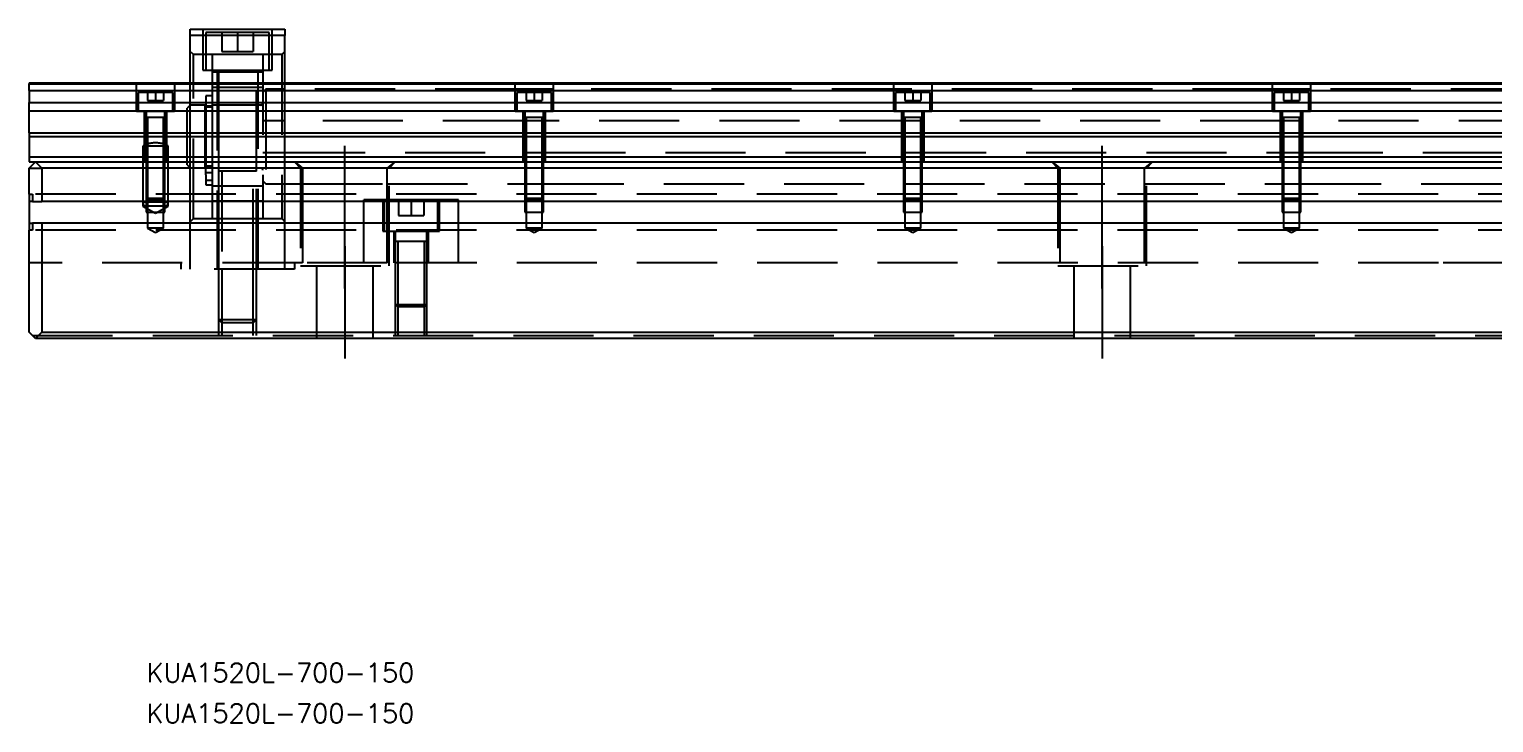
# Model space of a CAD drawing. Extents: x -13 to 914, y -394 to 111.
# Drawn here: x 0 to 232, y -394.4 to -284.5 of the extents above; entities that cross this region are included whole.
import ezdxf

# ---------------------------------------------------------------- set-up
doc = ezdxf.new("R2010")
doc.units = 0
doc.linetypes.add('CENTER', pattern=[50.8, 31.75, -6.35, 6.35, -6.35])
doc.linetypes.add('DASHED', pattern=[19.05, 12.7, -6.35])
doc.layers.get('0').update_dxf_attribs({"linetype": 'CONTINUOUS'})
doc.layers.add('CENTER', color=1, linetype='CENTER')
doc.styles.get("Standard").update_dxf_attribs({"font": 'txt.shx', "height": 3, "bigfont": 'bigfont.shx'})

# ---------------------------------------------------------------- blocks, each defined once
blk = doc.blocks.new('*U2')
at = {"color": 7, "linetype": 'CONTINUOUS'}
blk.add_text('KUA1520L-700-150', height=3, dxfattribs=at).set_placement((18.59, -394.38))
blk = doc.blocks.new('*U3')
at = {"color": 7, "linetype": 'CONTINUOUS'}
blk.add_text('KUA1520L-700-150', height=3, dxfattribs=at).set_placement((18.59, -387.95))

msp = doc.modelspace()

# ---------------------------------------------------------------- linework, layer by layer
at = {"color": 7, "linetype": 'CONTINUOUS'}
for p, q in [((25.5, -285.51), (25.5, -284.51)), ((25.5, -284.51), (40.5, -284.51)), ((40.5, -284.51), (40.5, -285.51)), ((25.5, -293.01), (25.5, -285.51)), ((40.5, -285.51), (25.5, -285.51)), ((40.5, -293.01), (40.5, -285.51)), ((0, -293.01), (0, -293.14)), ((0, -293.01), (281.5, -293.01)), ((0, -293.14), (281.5, -293.14)), ((0, -294.22), (0, -293.14)), ((0, -294.22), (281.5, -294.22)), ((0, -294.22), (0, -296.09)), ((0, -297.44), (0, -296.09)), ((0, -296.09), (281.5, -296.09)), ((0, -300.92), (0, -297.44)), ((0, -297.44), (281.5, -297.44)), ((0, -300.92), (281.5, -300.92)), ((0, -300.92), (0, -301.51)), ((0, -301.51), (0, -304.71)), ((0, -301.51), (281.5, -301.51)), ((0, -304.71), (700, -304.71)), ((0, -304.71), (0, -305.51)), ((0, -306.51), (1, -305.51)), ((0, -305.51), (1, -305.51)), ((1, -305.51), (699, -305.51)), ((1, -305.51), (2, -306.51)), ((0, -310.66), (0, -306.51)), ((2, -306.51), (2, -311.81)), ((698, -306.51), (2, -306.51)), ((0, -310.66), (0, -311.81)), ((0, -310.66), (0.5, -310.66)), ((0.5, -310.66), (0.5, -311.81)), ((0, -311.81), (0, -315.21)), ((0.5, -311.81), (0, -311.81)), ((0.5, -311.81), (2, -311.81)), ((698, -311.81), (2, -311.81)), ((0, -315.21), (0, -316.36)), ((0, -315.21), (0.5, -315.21)), ((2, -315.21), (0.5, -315.21)), ((0.5, -315.21), (0.5, -316.36)), ((698, -315.21), (2, -315.21)), ((2, -315.21), (2, -332.51)), ((0.5, -316.36), (0, -316.36)), ((0, -332.51), (0, -316.36)), ((1, -333.51), (0, -332.51)), ((2, -332.51), (1, -333.51)), ((699, -333.51), (1, -333.51)), ((2, -332.51), (698, -332.51))]:
    msp.add_line(p, q, dxfattribs=at)
at = {"color": 3, "linetype": 'DASHED'}
for p, q in [((27.5, -284.51), (27.5, -291.01)), ((28, -285.01), (28, -291.01)), ((38, -285.01), (28, -285.01)), ((30.5, -285.01), (30.5, -288.01)), ((33, -285.01), (33, -288.01)), ((35.5, -285.01), (35.5, -288.01)), ((38, -291.01), (38, -285.01)), ((38.5, -291.01), (38.5, -284.51)), ((26, -288.51), (25.5, -288.01)), ((29, -288.51), (26, -288.51)), ((26, -314.51), (26, -288.51)), ((37, -288.51), (29, -288.51)), ((29, -288.51), (29, -291.01)), ((30.5, -288.01), (33, -288.01)), ((33, -288.01), (35.5, -288.01)), ((37, -288.51), (37, -314.51)), ((40, -288.51), (37, -288.51)), ((40.5, -288.01), (40, -288.51)), ((40, -288.51), (40, -314.51)), ((27.5, -291.01), (38.5, -291.01)), ((29, -291.01), (29, -293.01)), ((37, -291.31), (29, -291.31)), ((29.75, -291.01), (29.75, -322.51)), ((30, -291.01), (30, -293.01)), ((36, -307.01), (36, -291.01)), ((36.25, -322.51), (36.25, -291.01)), ((17, -297.51), (17, -293.01)), ((17.25, -294.51), (17.25, -297.51)), ((22.75, -294.51), (17.25, -294.51)), ((18.75, -294.51), (18.75, -295.81)), ((20, -294.51), (20, -295.81)), ((21.25, -294.51), (21.25, -295.81)), ((22.75, -297.51), (22.75, -294.51)), ((23, -293.01), (23, -297.51)), ((25.5, -305.51), (25.5, -293.01)), ((29, -293.01), (29, -305.51)), ((30, -293.71), (29, -293.71)), ((30, -293.01), (30, -305.51)), ((37, -293.71), (30, -293.71)), ((37.5, -294.01), (37, -294.51)), ((40.5, -294.01), (37.5, -294.01)), ((37.5, -294.01), (37.5, -309.01)), ((40.5, -305.51), (40.5, -293.01)), ((77, -294.01), (40.5, -294.01)), ((77, -297.51), (77, -293.01)), ((83, -294.01), (77, -294.01)), ((77.25, -294.51), (77.25, -297.51)), ((82.75, -294.51), (77.25, -294.51)), ((78.75, -294.51), (78.75, -295.81)), ((80, -294.51), (80, -295.81)), ((81.25, -294.51), (81.25, -295.81)), ((82.75, -297.51), (82.75, -294.51)), ((83, -293.01), (83, -297.51)), ((197, -294.01), (83, -294.01)), ((137, -297.51), (137, -293.01)), ((137.25, -294.51), (137.25, -297.51)), ((142.75, -294.51), (137.25, -294.51)), ((138.75, -294.51), (138.75, -295.81)), ((140, -294.51), (140, -295.81)), ((141.25, -294.51), (141.25, -295.81)), ((142.75, -297.51), (142.75, -294.51)), ((143, -293.01), (143, -297.51)), ((197, -297.51), (197, -293.01)), ((203, -294.01), (197, -294.01)), ((197.25, -294.51), (197.25, -297.51)), ((202.75, -294.51), (197.25, -294.51)), ((198.75, -294.51), (198.75, -295.81)), ((200, -294.51), (200, -295.81)), ((201.25, -294.51), (201.25, -295.81)), ((202.75, -297.51), (202.75, -294.51)), ((203, -293.01), (203, -297.51)), ((257, -294.01), (203, -294.01)), ((18.75, -295.81), (20, -295.81)), ((20, -295.81), (21.25, -295.81)), ((25.5, -296.51), (25, -297.01)), ((25, -305.51), (25, -297.01)), ((27.85, -296.51), (25.5, -296.51)), ((27.85, -305.51), (27.85, -296.51)), ((28, -296.71), (27.85, -296.71)), ((29, -295.06), (28, -295.06)), ((28, -295.06), (28, -305.51)), ((29, -296.71), (28, -296.71)), ((29, -296.86), (28, -296.86)), ((30, -296.51), (29, -296.51)), ((36.7, -296.51), (30, -296.51)), ((37, -296.51), (36.7, -296.51)), ((78.75, -295.81), (80, -295.81)), ((80, -295.81), (81.25, -295.81)), ((138.75, -295.81), (140, -295.81)), ((140, -295.81), (141.25, -295.81)), ((198.75, -295.81), (200, -295.81)), ((200, -295.81), (201.25, -295.81)), ((23, -297.51), (17, -297.51)), ((18.25, -305.51), (18.25, -297.51)), ((18.5, -297.51), (18.5, -298.51)), ((18.5, -298.5), (18.5, -298.51)), ((21.5, -298.51), (18.5, -298.51)), ((18.5, -298.51), (18.5, -298.51)), ((18.5, -298.51), (18.5, -305.51)), ((20, -298.51), (18.5, -298.51)), ((18.75, -298.51), (18.75, -305.51)), ((21.5, -298.51), (20, -298.51)), ((21.25, -305.51), (21.25, -298.51)), ((21.5, -298.51), (21.5, -297.51)), ((21.5, -298.51), (21.5, -298.5)), ((21.5, -298.51), (21.5, -298.51)), ((21.5, -305.51), (21.5, -298.51)), ((21.75, -297.51), (21.75, -305.51)), ((40.5, -299.01), (37, -299.01)), ((78.25, -299.01), (40.5, -299.01)), ((83, -297.51), (77, -297.51)), ((78.25, -305.51), (78.25, -297.51)), ((78.5, -299.01), (78.25, -299.01)), ((78.5, -297.51), (78.5, -298.51)), ((78.5, -298.5), (78.5, -298.51)), ((78.5, -298.51), (78.5, -298.51)), ((78.5, -298.51), (78.5, -305.51)), ((80, -298.51), (78.5, -298.51)), ((78.75, -299.01), (78.5, -299.01)), ((78.75, -298.51), (78.75, -305.51)), ((81.25, -299.01), (78.75, -299.01)), ((81.5, -298.51), (80, -298.51)), ((81.25, -305.51), (81.25, -298.51)), ((81.5, -299.01), (81.25, -299.01)), ((81.5, -298.51), (81.5, -297.51)), ((81.5, -298.51), (81.5, -298.5)), ((81.5, -298.51), (81.5, -298.51)), ((81.5, -305.51), (81.5, -298.51)), ((81.75, -299.01), (81.5, -299.01)), ((81.75, -297.51), (81.75, -305.51)), ((198.25, -299.01), (81.75, -299.01)), ((143, -297.51), (137, -297.51)), ((138.25, -305.51), (138.25, -297.51)), ((138.5, -299.01), (138.25, -299.01)), ((138.5, -297.51), (138.5, -298.51)), ((138.5, -298.5), (138.5, -298.51)), ((140, -298.51), (138.5, -298.51)), ((138.5, -298.51), (138.5, -305.51)), ((138.5, -298.51), (138.5, -298.51)), ((141.5, -298.51), (138.5, -298.51)), ((138.75, -299.01), (138.5, -299.01)), ((138.75, -298.51), (138.75, -305.51)), ((141.25, -299.01), (138.75, -299.01)), ((141.5, -298.51), (140, -298.51)), ((141.25, -305.51), (141.25, -298.51)), ((141.5, -299.01), (141.25, -299.01)), ((141.5, -298.51), (141.5, -297.51)), ((141.5, -298.51), (141.5, -298.5)), ((141.5, -305.51), (141.5, -298.51)), ((141.5, -298.51), (141.5, -298.51)), ((141.75, -299.01), (141.5, -299.01)), ((141.75, -297.51), (141.75, -305.51)), ((203, -297.51), (197, -297.51)), ((198.25, -305.51), (198.25, -297.51)), ((198.5, -299.01), (198.25, -299.01)), ((198.5, -297.51), (198.5, -298.51)), ((198.5, -298.5), (198.5, -298.51)), ((200, -298.51), (198.5, -298.51)), ((198.5, -298.51), (198.5, -305.51)), ((198.5, -298.51), (198.5, -298.51)), ((201.5, -298.51), (198.5, -298.51)), ((198.75, -299.01), (198.5, -299.01)), ((198.75, -298.51), (198.75, -305.51)), ((201.25, -299.01), (198.75, -299.01)), ((201.5, -298.51), (200, -298.51)), ((201.25, -305.51), (201.25, -298.51)), ((201.5, -299.01), (201.25, -299.01)), ((201.5, -298.51), (201.5, -297.51)), ((201.5, -298.51), (201.5, -298.5)), ((201.5, -305.51), (201.5, -298.51)), ((201.5, -298.51), (201.5, -298.51)), ((201.75, -299.01), (201.5, -299.01)), ((201.75, -297.51), (201.75, -305.51)), ((258.25, -299.01), (201.75, -299.01)), ((0, -301.51), (281.5, -301.51)), ((18, -303.01), (18, -305.51)), ((18.25, -303.01), (18, -303.01)), ((18.5, -303.01), (18.25, -303.01)), ((18.75, -303.01), (18.5, -303.01)), ((21.25, -303.01), (18.75, -303.01)), ((20.06, -302.51), (19.94, -302.51)), ((21.5, -303.01), (21.25, -303.01)), ((21.75, -303.01), (21.5, -303.01)), ((22, -303.01), (21.75, -303.01)), ((22, -305.51), (22, -303.01)), ((18, -305.51), (18, -311.81)), ((18.5, -305.51), (18.5, -311.26)), ((18.5, -305.51), (18.5, -311.26)), ((18.75, -305.51), (18.75, -311.51)), ((21.25, -311.51), (21.25, -305.51)), ((21.5, -311.26), (21.5, -305.51)), ((21.5, -311.26), (21.5, -305.51)), ((22, -311.81), (22, -305.51)), ((25, -306.01), (25, -305.51)), ((25, -306.01), (25.5, -306.51)), ((25.5, -311.81), (25.5, -305.51)), ((27.85, -306.51), (27.85, -305.51)), ((28, -305.51), (28, -306.28)), ((28, -306.15), (29, -306.15)), ((28, -306.15), (29, -306.15)), ((28, -307.59), (28, -306.28)), ((29, -305.51), (29, -311.81)), ((30, -305.51), (30, -307.01)), ((37, -304.01), (40.5, -304.01)), ((40.5, -304.01), (78.25, -304.01)), ((40.5, -311.81), (40.5, -305.51)), ((42, -305.51), (43, -306.51)), ((42.06, -305.51), (43.29, -306.51)), ((57.94, -305.51), (56.71, -306.51)), ((57, -306.51), (58, -305.51)), ((78.25, -304.01), (78.5, -304.01)), ((78.5, -304.01), (78.75, -304.01)), ((78.5, -305.51), (78.5, -311.26)), ((78.5, -305.51), (78.5, -311.26)), ((78.75, -304.01), (81.25, -304.01)), ((78.75, -305.51), (78.75, -311.51)), ((81.25, -304.01), (81.5, -304.01)), ((81.25, -311.51), (81.25, -305.51)), ((81.5, -304.01), (81.75, -304.01)), ((81.5, -311.26), (81.5, -305.51)), ((81.5, -311.26), (81.5, -305.51)), ((81.75, -304.01), (198.25, -304.01)), ((138.25, -304.01), (138.5, -304.01)), ((138.5, -304.01), (138.75, -304.01)), ((138.5, -305.51), (138.5, -311.26)), ((138.5, -305.51), (138.5, -311.26)), ((138.75, -304.01), (141.25, -304.01)), ((138.75, -305.51), (138.75, -311.51)), ((141.25, -304.01), (141.5, -304.01)), ((141.25, -311.51), (141.25, -305.51)), ((141.5, -304.01), (141.75, -304.01)), ((141.5, -311.26), (141.5, -305.51)), ((141.5, -311.26), (141.5, -305.51)), ((162, -305.51), (163, -306.51)), ((162.06, -305.51), (163.29, -306.51)), ((177.94, -305.51), (176.71, -306.51)), ((177, -306.51), (178, -305.51)), ((198.25, -304.01), (198.5, -304.01)), ((198.5, -304.01), (198.75, -304.01)), ((198.5, -305.51), (198.5, -311.26)), ((198.5, -305.51), (198.5, -311.26)), ((198.75, -304.01), (201.25, -304.01)), ((198.75, -305.51), (198.75, -311.51)), ((201.25, -304.01), (201.5, -304.01)), ((201.25, -311.51), (201.25, -305.51)), ((201.5, -304.01), (201.75, -304.01)), ((201.5, -311.26), (201.5, -305.51)), ((201.5, -311.26), (201.5, -305.51)), ((201.75, -304.01), (258, -304.01)), ((0, -306.51), (2, -306.51)), ((27.85, -306.31), (28, -306.31)), ((28, -306.31), (29, -306.31)), ((29, -307.24), (28, -307.24)), ((28, -307.59), (28, -309.02)), ((28, -308.44), (29, -308.44)), ((30, -307), (30, -307.01)), ((36, -307.01), (30, -307.01)), ((36, -307.01), (30, -307.01)), ((30, -307.01), (30, -311.81)), ((30, -307.01), (30, -307.01)), ((30.5, -307.01), (30.5, -322.51)), ((35.5, -322.51), (35.5, -307.01)), ((36, -322.51), (36, -307)), ((37, -308.51), (37.5, -309.01)), ((43, -306.51), (43, -322.01)), ((43.29, -306.51), (43.29, -311.81)), ((56.71, -311.81), (56.71, -306.51)), ((57, -322.01), (57, -306.51)), ((163, -306.51), (163, -322.01)), ((163.29, -306.51), (163.29, -311.81)), ((176.71, -311.81), (176.71, -306.51)), ((177, -322.01), (177, -306.51)), ((699.5, -310.66), (0.5, -310.66)), ((28, -309.02), (28, -309.15)), ((28, -309.15), (29, -309.15)), ((29, -309.31), (30, -309.31)), ((30, -309.31), (37, -309.31)), ((37.5, -309.01), (40.5, -309.01)), ((40.5, -309.01), (43.29, -309.01)), ((43.29, -309.01), (56.71, -309.01)), ((56.71, -309.01), (78.5, -309.01)), ((78.5, -309.01), (78.75, -309.01)), ((78.75, -309.01), (81.25, -309.01)), ((81.25, -309.01), (81.5, -309.01)), ((81.5, -309.01), (198.5, -309.01)), ((138.5, -309.01), (138.75, -309.01)), ((138.75, -309.01), (141.25, -309.01)), ((141.25, -309.01), (141.5, -309.01)), ((198.5, -309.01), (198.75, -309.01)), ((198.75, -309.01), (201.25, -309.01)), ((201.25, -309.01), (201.5, -309.01)), ((201.5, -309.01), (223.29, -309.01)), ((223.29, -309.01), (236.71, -309.01)), ((18, -311.81), (18, -311.88)), ((18, -311.88), (18, -312.51)), ((18, -311.88), (18.17, -312.51)), ((18.5, -311.88), (18, -311.88)), ((18, -312.51), (20, -313.66)), ((22, -312.51), (18, -312.51)), ((18.5, -311.26), (18.75, -311.51)), ((18.5, -311.26), (18.5, -311.81)), ((18.5, -311.26), (21.5, -311.26)), ((18.5, -311.81), (18.5, -313.51)), ((21.5, -311.88), (18.5, -311.88)), ((18.75, -311.51), (18.75, -313.51)), ((21.25, -311.51), (18.75, -311.51)), ((20, -313.66), (22, -312.51)), ((21.25, -311.51), (21.5, -311.26)), ((21.25, -313.51), (21.25, -311.51)), ((21.5, -311.81), (21.5, -311.26)), ((21.5, -313.51), (21.5, -311.81)), ((22, -311.88), (21.5, -311.88)), ((21.83, -312.51), (22, -311.88)), ((22, -311.88), (22, -311.81)), ((22, -312.51), (22, -311.88)), ((25.5, -315.21), (25.5, -311.81)), ((29, -311.71), (37, -311.71)), ((29, -311.81), (29, -314.51)), ((30, -311.81), (30, -315.21)), ((40.5, -315.21), (40.5, -311.81)), ((43.29, -311.81), (43.29, -315.21)), ((56.71, -311.51), (53, -311.51)), ((53, -311.81), (53, -311.51)), ((53, -315.21), (53, -311.81)), ((56, -311.51), (56, -316.51)), ((56.25, -311.51), (56.25, -311.81)), ((56.25, -311.81), (56.25, -315.21)), ((68, -311.51), (56.71, -311.51)), ((56.71, -315.21), (56.71, -311.81)), ((58.5, -311.51), (58.5, -314.01)), ((60.5, -311.51), (60.5, -314.01)), ((62.5, -311.51), (62.5, -314.01)), ((64.75, -311.81), (64.75, -311.51)), ((64.75, -315.21), (64.75, -311.81)), ((65, -316.51), (65, -311.51)), ((68, -311.81), (68, -311.51)), ((68, -315.21), (68, -311.81)), ((78.5, -311.26), (78.75, -311.51)), ((78.5, -311.26), (78.5, -311.81)), ((78.5, -311.26), (81.5, -311.26)), ((78.5, -311.81), (78.5, -313.51)), ((78.75, -311.51), (78.75, -313.51)), ((81.25, -311.51), (78.75, -311.51)), ((81.25, -311.51), (81.5, -311.26)), ((81.25, -313.51), (81.25, -311.51)), ((81.5, -311.81), (81.5, -311.26)), ((81.5, -313.51), (81.5, -311.81)), ((138.5, -311.26), (138.75, -311.51)), ((138.5, -311.26), (138.5, -311.81)), ((138.5, -311.26), (141.5, -311.26)), ((138.5, -311.81), (138.5, -313.51)), ((138.75, -311.51), (138.75, -313.51)), ((141.25, -311.51), (138.75, -311.51)), ((141.25, -311.51), (141.5, -311.26)), ((141.25, -313.51), (141.25, -311.51)), ((141.5, -311.81), (141.5, -311.26)), ((141.5, -313.51), (141.5, -311.81)), ((163.29, -311.81), (163.29, -315.21)), ((176.71, -315.21), (176.71, -311.81)), ((198.5, -311.26), (198.75, -311.51)), ((198.5, -311.26), (198.5, -311.81)), ((198.5, -311.26), (201.5, -311.26)), ((198.5, -311.81), (198.5, -313.51)), ((198.75, -311.51), (198.75, -313.51)), ((201.25, -311.51), (198.75, -311.51)), ((201.25, -311.51), (201.5, -311.26)), ((201.25, -313.51), (201.25, -311.51)), ((201.5, -311.81), (201.5, -311.26)), ((201.5, -313.51), (201.5, -311.81)), ((18.5, -313.51), (21.5, -313.51)), ((18.75, -313.51), (18.75, -316.01)), ((21.25, -316.01), (21.25, -313.51)), ((25.5, -315.01), (26, -314.51)), ((25.5, -322.51), (25.5, -315.21)), ((26, -314.51), (29, -314.51)), ((29, -314.51), (30, -314.51)), ((30, -314.51), (37, -314.51)), ((30, -315.21), (30, -322.51)), ((37, -314.51), (40, -314.51)), ((40, -314.51), (40.5, -315.01)), ((40.5, -322.51), (40.5, -315.21)), ((43.29, -315.21), (43.29, -321.51)), ((53, -321.51), (53, -315.21)), ((56.25, -315.21), (56.25, -316.51)), ((56.71, -321.51), (56.71, -315.21)), ((58.5, -314.01), (60.5, -314.01)), ((60.5, -314.01), (62.5, -314.01)), ((64.75, -316.51), (64.75, -315.21)), ((68, -321.51), (68, -315.21)), ((78.5, -313.51), (81.5, -313.51)), ((78.75, -313.51), (78.75, -316.01)), ((81.25, -316.01), (81.25, -313.51)), ((138.5, -313.51), (141.5, -313.51)), ((138.75, -313.51), (138.75, -316.01)), ((141.25, -316.01), (141.25, -313.51)), ((163.29, -315.21), (163.29, -321.51)), ((176.71, -321.51), (176.71, -315.21)), ((198.5, -313.51), (201.5, -313.51)), ((198.75, -313.51), (198.75, -316.01)), ((201.25, -316.01), (201.25, -313.51)), ((699.5, -316.36), (0.5, -316.36)), ((18.75, -316.01), (20, -316.73)), ((21.25, -316.01), (18.75, -316.01)), ((20, -316.73), (21.25, -316.01)), ((56, -316.51), (65, -316.51)), ((57.75, -316.51), (57.75, -321.51)), ((58, -316.51), (58, -318.11)), ((63, -318.11), (63, -316.51)), ((63.25, -321.51), (63.25, -316.51)), ((78.75, -316.01), (80, -316.73)), ((81.25, -316.01), (78.75, -316.01)), ((80, -316.73), (81.25, -316.01)), ((138.75, -316.01), (140, -316.73)), ((141.25, -316.01), (138.75, -316.01)), ((140, -316.73), (141.25, -316.01)), ((198.75, -316.01), (200, -316.73)), ((201.25, -316.01), (198.75, -316.01)), ((200, -316.73), (201.25, -316.01)), ((58, -318.1), (58, -321.51)), ((63, -318.11), (58, -318.11)), ((63, -318.11), (58, -318.11)), ((58.4, -318.11), (58.4, -321.51)), ((62.6, -321.51), (62.6, -318.11)), ((63, -321.51), (63, -318.1)), ((43.29, -321.51), (0, -321.51)), ((24, -321.51), (24, -322.51)), ((42, -322.51), (24, -322.51)), ((30, -322.51), (30, -330.51)), ((30, -322.51), (30, -330.51)), ((30.5, -322.51), (30.5, -331.01)), ((35.5, -331.01), (35.5, -322.51)), ((36, -330.51), (36, -322.51)), ((36, -330.51), (36, -322.51)), ((42, -321.51), (42, -322.51)), ((43, -322.01), (57, -322.01)), ((56.71, -321.51), (43.29, -321.51)), ((45.5, -322.01), (45.5, -333.51)), ((54.5, -333.51), (54.5, -322.01)), ((223.29, -321.51), (56.71, -321.51)), ((58, -321.51), (58, -328.11)), ((58, -321.51), (58, -328.11)), ((58.4, -321.51), (58.4, -328.51)), ((62.6, -328.51), (62.6, -321.51)), ((63, -328.11), (63, -321.51)), ((63, -328.11), (63, -321.51)), ((163, -322.01), (177, -322.01)), ((165.5, -322.01), (165.5, -333.51)), ((174.5, -333.51), (174.5, -322.01)), ((236.71, -321.51), (223.29, -321.51)), ((58, -328.11), (58.4, -328.51)), ((58, -328.11), (58, -333.01)), ((58, -328.11), (63, -328.11)), ((58.4, -328.51), (58.4, -333.01)), ((62.6, -328.51), (58.4, -328.51)), ((62.6, -328.51), (63, -328.11)), ((62.6, -333.01), (62.6, -328.51)), ((63, -333.01), (63, -328.11)), ((30, -330.51), (30.5, -331.01)), ((30, -330.51), (30, -333.01)), ((30, -330.51), (36, -330.51)), ((30.5, -331.01), (30.5, -333.01)), ((35.5, -331.01), (30.5, -331.01)), ((35.5, -331.01), (36, -330.51)), ((35.5, -333.01), (35.5, -331.01)), ((36, -333.01), (36, -330.51)), ((0.5, -333.01), (699.5, -333.01))]:
    msp.add_line(p, q, dxfattribs=at)
for centre, radius, start, end in [((36.7, -296.21), 0.3, 270, 360), ((19.94, -306.51), 4, 114.9511, 118.9695), ((19.94, -306.51), 4, 111.0599, 114.9511), ((19.94, -306.51), 4, 107.2682, 111.0599), ((19.94, -306.51), 4, 90, 107.2682), ((20.06, -306.51), 4, 72.7318, 90), ((20.06, -306.51), 4, 68.9401, 72.7318), ((20.06, -306.51), 4, 65.0489, 68.9401), ((20.06, -306.51), 4, 61.0305, 65.0489), ((36.7, -306.81), 0.3, 0, 90)]:
    msp.add_arc(centre, radius, start, end, dxfattribs=at)
at = {"layer": 'CENTER', "color": 1, "linetype": 'CENTER'}
for p, q in [((50, -325.56), (50, -302.96)), ((170, -325.56), (170, -302.96)), ((50, -318.86), (50, -336.66)), ((170, -318.86), (170, -336.66))]:
    msp.add_line(p, q, dxfattribs=at)

# ---------------------------------------------------------------- block references
at = {"color": 7, "linetype": 'CONTINUOUS'}
for name in ['*U3', '*U2']:
    msp.add_blockref(name, (0, 0), dxfattribs=at)

doc.saveas('drawing.dxf')
